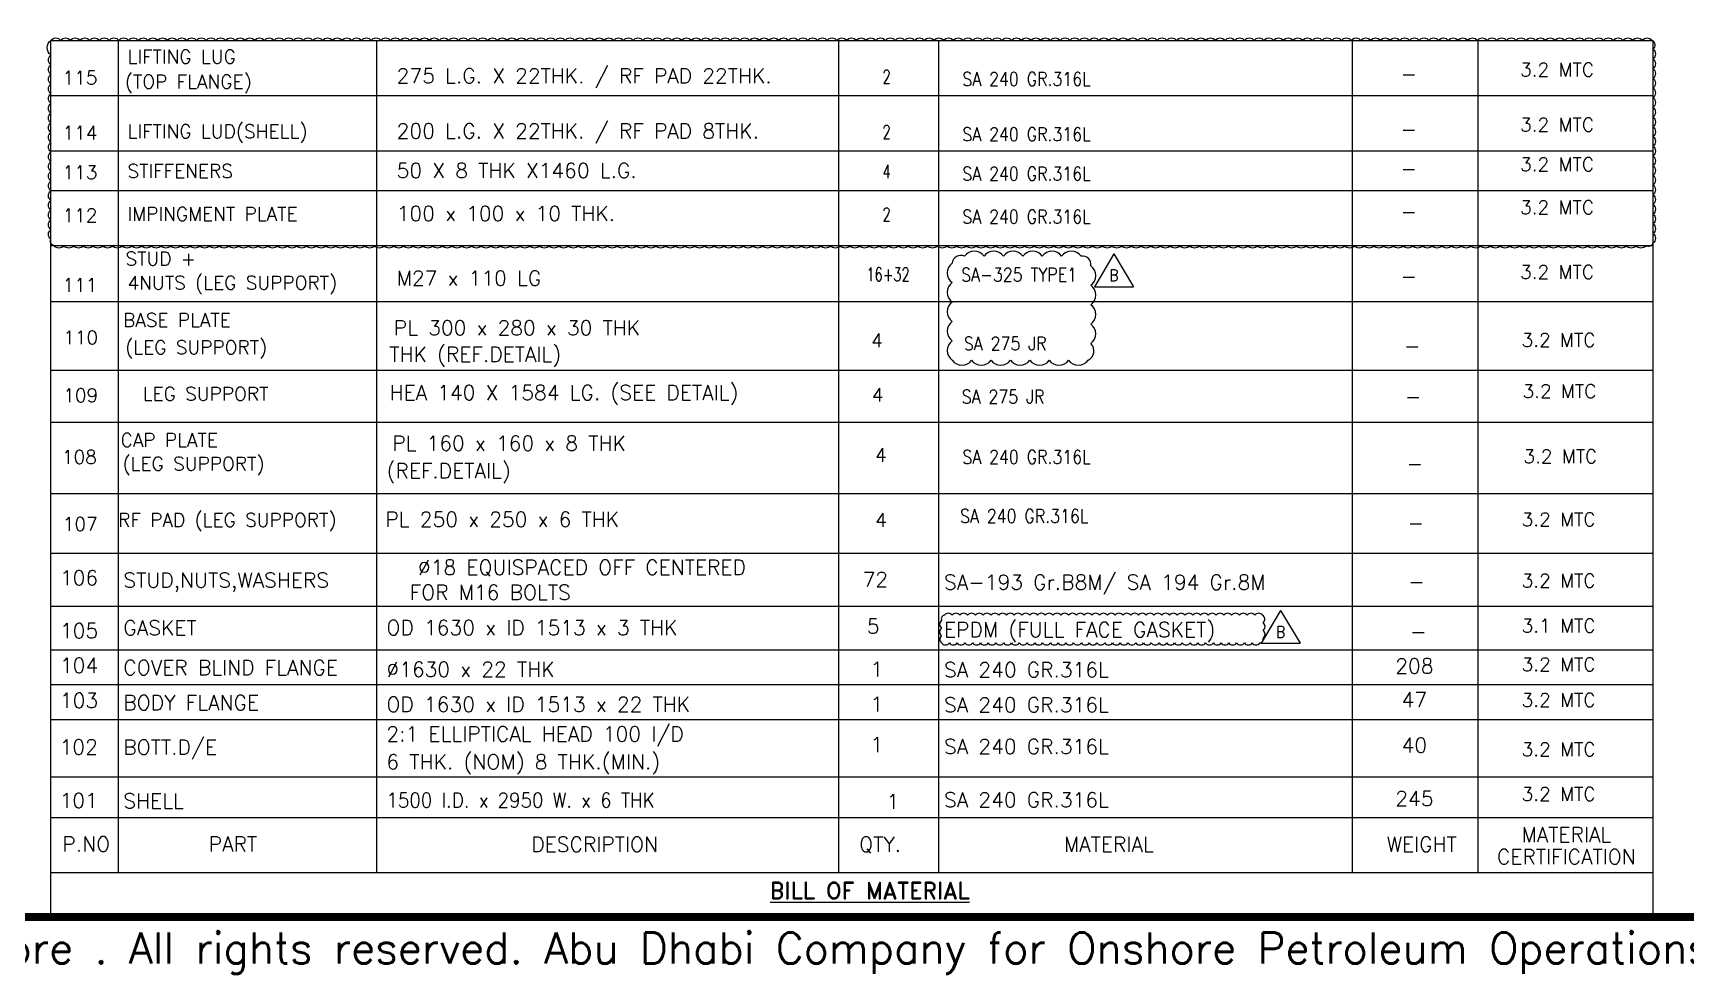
# Model space of a CAD drawing. Header units: inches. Extents: x 26960 to 35074, y -20333 to -19295.
# Drawn here: x 27200.8 to 27413.7, y -19881.6 to -19760.4 of the extents above; entities that cross this region are included whole.
import ezdxf
from ezdxf.enums import TextEntityAlignment as Align

# ---------------------------------------------------------------- set-up
doc = ezdxf.new("R2010")
doc.units = ezdxf.units.IN
doc.header["$LTSCALE"] = 200
doc.header["$MEASUREMENT"] = 0
doc.linetypes.add('DASHED', pattern=[0.75, 0.5, -0.25])
doc.layers.add('B-OBJ', color=7, linetype='Continuous', lineweight=13)
doc.layers.add('OBJECT', color=7, linetype='Continuous', lineweight=18)
for name, color, linetype in [('BORDER1', 3, 'Continuous'), ('BORDER2', 7, 'Continuous'), ('DIM', 1, 'Continuous'), ('DIMENSION', 8, 'Continuous'), ('MIS', 7, 'Continuous'), ('PRINCIPAL', 7, 'Continuous'), ('text', 3, 'Continuous')]:
    doc.layers.add(name, color=color, linetype=linetype)
doc.styles.add("ROMAN'S", font='romans.shx')
doc.styles.add('ROMANC', font='ROMANC', dxfattribs={"height": 5})
doc.styles.add('ROMAND', font='romand.shx', dxfattribs={"width": 0.8})
doc.styles.add('ROMANS', font='romans.shx')
doc.styles.add('ROMANT', font='romant.shx')
doc.styles.add('RS', font='ROMANS.shx', dxfattribs={"width": 0.8})
doc.styles.get("Standard").update_dxf_attribs({"font": 'romans.shx'})

# ---------------------------------------------------------------- blocks, each defined once
blk = doc.blocks.new('*U254')
at = {"layer": 'BORDER1', "color": 154, "true_color": 0x1859a9, "const_width": 1}
blk.add_lwpolyline([(0, 564), (796, 564), (796, 0), (0, 0)], close=True, dxfattribs=at)
at = {"layer": 'BORDER2', "color": 154, "true_color": 0x1859a9, "style": 'ROMANS'}
blk.add_text('2017 ADNOC Onshore . All rights reserved. Abu Dhabi Company for Onshore Petroleum Operations Ltd. Restricted Circulation', height=4, dxfattribs=at).set_placement((328, -2), align=Align.TOP_CENTER)
at = {"layer": 'BORDER2', "flags": 8}
for tag, height, style, p in [('REV-B', 2.7, 'ROMANS', (662.76, 125.68)), ('REV-A', 2.7, 'ROMANS', (662.76, 118.68)), ('RE-B', 7, 'ROMANT', (745.34, 6.15))]:
    blk.add_attdef(tag, text='', height=height, dxfattribs=dict(at, style=style)).set_placement(p, align=Align.CENTER)
at = {"layer": 'BORDER2', "style": 'ROMANS', "width": 4.59626}
for tag, p, p2 in [('DATE-B', (668.47, 125.68), (681.47, 125.68)), ('DATE-A', (668.47, 118.68), (681.47, 118.68))]:
    blk.add_attdef(tag, text='', height=2.7, dxfattribs=at).set_placement(p, p2, align=Align.FIT)
at = {"layer": 'BORDER2'}
for tag, height, style, p in [('DRN-B', 2.7, 'ROMANS', (689.55, 125.68)), ('CHD-B', 2.7, 'ROMANS', (701.61, 125.68)), ('APD-B', 2.7, 'ROMANS', (713.32, 125.68)), ('DRN-A', 2.7, 'ROMANS', (689.55, 118.68)), ('CHD-A', 2.7, 'ROMANS', (701.61, 118.68)), ('APD-A', 2.7, 'ROMANS', (713.32, 118.68)), ('CONS_CONT_VEND', 3.5, 'ROMANC', (726, 61.94))]:
    blk.add_attdef(tag, text='', height=height, dxfattribs=dict(at, style=style)).set_placement(p, align=Align.CENTER)
at = {"layer": 'BORDER2', "style": 'ROMANS', "width": 0.8}
for tag, p, height in [('1:X', (670.77, 103.49), 3), ('LOC', (709.61, 103.49), 3), ('PROJ_NO', (774.84, 103.49), 3), ('CONS_DRG_NO', (681.74, 53.26), 2.5)]:
    blk.add_attdef(tag, p, '', height=height, dxfattribs=at)
at = {"layer": 'BORDER2', "lineweight": 30, "width": 0.8, "flags": 104}
for tag, p in [('COMMENTS-B', (719.88, 127.5)), ('COMMENTS-A', (719.88, 120.5))]:
    blk.add_attdef(tag, text='', height=2.2, dxfattribs=at).set_placement(p, align=Align.MIDDLE_LEFT)
at = {"layer": 'BORDER2', "style": 'ROMANS', "width": 0.8}
for tag, p in [('PROJECT_TITLE_1', (726, 45.91)), ('PROJECT_TITLE_2', (726, 40.58))]:
    blk.add_attdef(tag, text='', height=3.5, dxfattribs=at).set_placement(p, align=Align.MIDDLE)
at = {"layer": 'BORDER2', "style": 'ROMANT', "width": 0.8}
for tag, p in [('DRG_TITLE_1', (726, 29.73)), ('DRG_TITLE_2', (726, 23.03)), ('DRG_TITLE_3', (726, 16.33))]:
    blk.add_attdef(tag, text='', height=4, dxfattribs=at).set_placement(p, align=Align.CENTER)
at = {"layer": 'BORDER2', "style": 'ROMANT'}
for tag, p in [('AR', (668.95, 6.15)), ('PA', (683.03, 6.15)), ('DC', (697.09, 6.15)), ('TS', (775.94, 6.15))]:
    blk.add_attdef(tag, p, '', height=7, dxfattribs=at)
for tag, p in [('SRNO', (736.79, 6.15)), ('SH', (771.83, 6.2))]:
    blk.add_attdef(tag, text='', height=7, dxfattribs=at).set_placement(p, align=Align.RIGHT)
at = {"layer": 'BORDER2', "style": 'ROMANS', "flags": 2}
blk.add_attdef('TB_VERSION', text='', height=2, dxfattribs=at).set_placement((1, -1), align=Align.TOP_LEFT)
blk = doc.blocks.new('B')
at = {"layer": 'PRINCIPAL', "color": 6}
for p, q in [((932.85, 499.42), (922.75, 482.46)), ((932.85, 499.42), (942.96, 482.46)), ((922.75, 482.46), (942.96, 482.46))]:
    blk.add_line(p, q, dxfattribs=at)
at = {"style": 'RS', "width": 0.85}
blk.add_text('B', height=6, dxfattribs=at).set_placement((930.54, 485.36))

msp = doc.modelspace()

# ---------------------------------------------------------------- linework, layer by layer
at = {"layer": 'B-OBJ', "color": 6}
msp.add_lwpolyline([(27203.1004, -19761.34538, -0.5206), (27204.3504, -19761.34538, -0.5206), (27205.6004, -19761.34538, -0.5206), (27206.8504, -19761.34538, -0.5206), (27208.1004, -19761.34538, -0.5206), (27209.3504, -19761.34538, -0.5206), (27210.6004, -19761.34538, -0.5206), (27211.8504, -19761.34538, -0.5206), (27213.1004, -19761.34538, -0.5206), (27214.3504, -19761.34538, -0.5206), (27215.6004, -19761.34538, -0.5206), (27216.8504, -19761.34538, -0.5206), (27218.1004, -19761.34538, -0.5206), (27219.3504, -19761.34538, -0.5206), (27220.6004, -19761.34538, -0.5206), (27221.8504, -19761.34538, -0.5206), (27223.1004, -19761.34538, -0.5206), (27224.3504, -19761.34538, -0.5206), (27225.6004, -19761.34538, -0.5206), (27226.8504, -19761.34538, -0.5206), (27228.1004, -19761.34538, -0.5206), (27229.3504, -19761.34538, -0.5206), (27230.6004, -19761.34538, -0.5206), (27231.8504, -19761.34538, -0.5206), (27233.1004, -19761.34538, -0.5206), (27234.3504, -19761.34538, -0.5206), (27235.6004, -19761.34538, -0.5206), (27236.8504, -19761.34538, -0.5206), (27238.1004, -19761.34538, -0.5206), (27239.3504, -19761.34538, -0.5206), (27240.6004, -19761.34538, -0.5206), (27241.8504, -19761.34538, -0.5206), (27243.1004, -19761.34538, -0.5206), (27244.3504, -19761.34538, -0.5206), (27245.6004, -19761.34538, -0.5206), (27246.8504, -19761.34538, -0.5206), (27248.1004, -19761.34538, -0.5206), (27249.3504, -19761.34538, -0.5206), (27250.6004, -19761.34538, -0.5206), (27251.8504, -19761.34538, -0.5206), (27253.1004, -19761.34538, -0.5206), (27254.3504, -19761.34538, -0.5206), (27255.6004, -19761.34538, -0.5206), (27256.8504, -19761.34538, -0.5206), (27258.1004, -19761.34538, -0.5206), (27259.3504, -19761.34538, -0.5206), (27260.6004, -19761.34538, -0.5206), (27261.8504, -19761.34538, -0.5206), (27263.1004, -19761.34538, -0.5206), (27264.3504, -19761.34538, -0.5206), (27265.6004, -19761.34538, -0.5206), (27266.8504, -19761.34538, -0.5206), (27268.1004, -19761.34538, -0.5206), (27269.3504, -19761.34538, -0.5206), (27270.6004, -19761.34538, -0.5206), (27271.8504, -19761.34538, -0.5206), (27273.1004, -19761.34538, -0.5206), (27274.3504, -19761.34538, -0.5206), (27275.6004, -19761.34538, -0.5206), (27276.8504, -19761.34538, -0.5206), (27278.1004, -19761.34538, -0.5206), (27279.3504, -19761.34538, -0.5206), (27280.6004, -19761.34538, -0.5206), (27281.8504, -19761.34538, -0.5206), (27283.1004, -19761.34538, -0.5206), (27284.3504, -19761.34538, -0.5206), (27285.6004, -19761.34538, -0.5206), (27286.8504, -19761.34538, -0.5206), (27288.1004, -19761.34538, -0.5206), (27289.3504, -19761.34538, -0.5206), (27290.6004, -19761.34538, -0.5206), (27291.8504, -19761.34538, -0.5206), (27293.1004, -19761.34538, -0.5206), (27294.3504, -19761.34538, -0.5206), (27295.6004, -19761.34538, -0.5206), (27296.8504, -19761.34538, -0.5206), (27298.1004, -19761.34538, -0.5206), (27299.3504, -19761.34538, -0.5206), (27300.6004, -19761.34538, -0.5206), (27301.8504, -19761.34538, -0.5206), (27303.1004, -19761.34538, -0.5206), (27304.3504, -19761.34538, -0.5206), (27305.6004, -19761.34538, -0.5206), (27306.8504, -19761.34538, -0.5206), (27308.1004, -19761.34538, -0.5206), (27309.3504, -19761.34538, -0.5206), (27310.6004, -19761.34538, -0.5206), (27311.8504, -19761.34538, -0.5206), (27313.1004, -19761.34538, -0.5206), (27314.3504, -19761.34538, -0.5206), (27315.6004, -19761.34538, -0.5206), (27316.8504, -19761.34538, -0.5206), (27318.1004, -19761.34538, -0.5206), (27319.3504, -19761.34538, -0.5206), (27320.6004, -19761.34538, -0.5206), (27321.8504, -19761.34538, -0.5206), (27323.1004, -19761.34538, -0.5206), (27324.3504, -19761.34538, -0.5206), (27325.6004, -19761.34538, -0.5206), (27326.8504, -19761.34538, -0.5206), (27328.1004, -19761.34538, -0.5206), (27329.3504, -19761.34538, -0.5206), (27330.6004, -19761.34538, -0.5206), (27331.8504, -19761.34538, -0.5206), (27333.1004, -19761.34538, -0.5206), (27334.3504, -19761.34538, -0.5206), (27335.6004, -19761.34538, -0.5206), (27336.8504, -19761.34538, -0.5206), (27338.1004, -19761.34538, -0.5206), (27339.3504, -19761.34538, -0.5206), (27340.6004, -19761.34538, -0.5206), (27341.8504, -19761.34538, -0.5206), (27343.1004, -19761.34538, -0.5206), (27344.3504, -19761.34538, -0.5206), (27345.6004, -19761.34538, -0.5206), (27346.8504, -19761.34538, -0.5206), (27348.1004, -19761.34538, -0.5206), (27349.3504, -19761.34538, -0.5206), (27350.6004, -19761.34538, -0.5206), (27351.8504, -19761.34538, -0.5206), (27353.1004, -19761.34538, -0.5206), (27354.3504, -19761.34538, -0.5206), (27355.6004, -19761.34538, -0.5206), (27356.8504, -19761.34538, -0.5206), (27358.1004, -19761.34538, -0.5206), (27359.3504, -19761.34538, -0.5206), (27360.6004, -19761.34538, -0.5206), (27361.8504, -19761.34538, -0.5206), (27363.1004, -19761.34538, -0.5206), (27364.3504, -19761.34538, -0.5206), (27365.6004, -19761.34538, -0.5206), (27366.8504, -19761.34538, -0.5206), (27368.1004, -19761.34538, -0.5206), (27369.3504, -19761.34538, -0.5206), (27370.6004, -19761.34538, -0.5206), (27371.8504, -19761.34538, -0.5206), (27373.1004, -19761.34538, -0.5206), (27374.3504, -19761.34538, -0.5206), (27375.6004, -19761.34538, -0.5206), (27376.8504, -19761.34538, -0.5206), (27378.1004, -19761.34538, -0.5206), (27379.3504, -19761.34538, -0.5206), (27380.6004, -19761.34538, -0.5206), (27381.8504, -19761.34538, -0.5206), (27383.1004, -19761.34538, -0.5206), (27384.3504, -19761.34538, -0.5206), (27385.6004, -19761.34538, -0.5206), (27386.8504, -19761.34538, -0.5206), (27388.1004, -19761.34538, -0.5206), (27389.3504, -19761.34538, -0.5206), (27390.6004, -19761.34538, -0.5206), (27391.8504, -19761.34538, -0.5206), (27393.1004, -19761.34538, -0.5206), (27394.3504, -19761.34538, -0.5206), (27395.6004, -19761.34538, -0.5206), (27396.8504, -19761.34538, -0.5206), (27398.1004, -19761.34538, -0.5206), (27399.3504, -19761.34538, -0.5206), (27400.6004, -19761.34538, -0.5206), (27401.8504, -19761.34538, -0.5206), (27403.1004, -19761.34538, -0.5206), (27404.3504, -19761.34538, -0.5206), (27405.6004, -19761.34538, -0.5206), (27406.8504, -19761.34538, -0.5206), (27408.1004, -19761.34538, -0.5206), (27409.3504, -19761.34538, -0.5206), (27409.46961, -19762.47618, -0.5206), (27409.46961, -19763.72618, -0.5206), (27409.46961, -19764.97618, -0.5206), (27409.46961, -19766.22618, -0.5206), (27409.46961, -19767.47618, -0.5206), (27409.46961, -19768.72618, -0.5206), (27409.46961, -19769.97618, -0.5206), (27409.46961, -19771.22618, -0.5206), (27409.46961, -19772.47618, -0.5206), (27409.46961, -19773.72618, -0.5206), (27409.46961, -19774.97618, -0.5206), (27409.46961, -19776.22618, -0.5206), (27409.46961, -19777.47618, -0.5206), (27409.46961, -19778.72618, -0.5206), (27409.46961, -19779.97618, -0.5206), (27409.46961, -19781.22618, -0.5206), (27409.46961, -19782.47618, -0.5206), (27409.46961, -19783.72618, -0.5206), (27409.46961, -19784.97618, -0.5206), (27409.46961, -19786.22618, -0.5206), (27409.46961, -19787.47618, -0.5206), (27408.52931, -19787.78588, -0.5206), (27407.27931, -19787.78588, -0.5206), (27406.02931, -19787.78588, -0.5206), (27404.77931, -19787.78588, -0.5206), (27403.52931, -19787.78588, -0.5206), (27402.27931, -19787.78588, -0.5206), (27401.02931, -19787.78588, -0.5206), (27399.77931, -19787.78588, -0.5206), (27398.52931, -19787.78588, -0.5206), (27397.27931, -19787.78588, -0.5206), (27396.02931, -19787.78588, -0.5206), (27394.77931, -19787.78588, -0.5206), (27393.52931, -19787.78588, -0.5206), (27392.27931, -19787.78588, -0.5206), (27391.02931, -19787.78588, -0.5206), (27389.77931, -19787.78588, -0.5206), (27388.52931, -19787.78588, -0.5206), (27387.27931, -19787.78588, -0.5206), (27386.02931, -19787.78588, -0.5206), (27384.77931, -19787.78588, -0.5206), (27383.52931, -19787.78588, -0.5206), (27382.27931, -19787.78588, -0.5206), (27381.02931, -19787.78588, -0.5206), (27379.77931, -19787.78588, -0.5206), (27378.52931, -19787.78588, -0.5206), (27377.27931, -19787.78588, -0.5206), (27376.02931, -19787.78588, -0.5206), (27374.77931, -19787.78588, -0.5206), (27373.52931, -19787.78588, -0.5206), (27372.27931, -19787.78588, -0.5206), (27371.02931, -19787.78588, -0.5206), (27369.77931, -19787.78588, -0.5206), (27368.52931, -19787.78588, -0.5206), (27367.27931, -19787.78588, -0.5206), (27366.02931, -19787.78588, -0.5206), (27364.77931, -19787.78588, -0.5206), (27363.52931, -19787.78588, -0.5206), (27362.27931, -19787.78588, -0.5206), (27361.02931, -19787.78588, -0.5206), (27359.77931, -19787.78588, -0.5206), (27358.52931, -19787.78588, -0.5206), (27357.27931, -19787.78588, -0.5206), (27356.02931, -19787.78588, -0.5206), (27354.77931, -19787.78588, -0.5206), (27353.52931, -19787.78588, -0.5206), (27352.27931, -19787.78588, -0.5206), (27351.02931, -19787.78588, -0.5206), (27349.77931, -19787.78588, -0.5206), (27348.52931, -19787.78588, -0.5206), (27347.27931, -19787.78588, -0.5206), (27346.02931, -19787.78588, -0.5206), (27344.77931, -19787.78588, -0.5206), (27343.52931, -19787.78588, -0.5206), (27342.27931, -19787.78588, -0.5206), (27341.02931, -19787.78588, -0.5206), (27339.77931, -19787.78588, -0.5206), (27338.52931, -19787.78588, -0.5206), (27337.27931, -19787.78588, -0.5206), (27336.02931, -19787.78588, -0.5206), (27334.77931, -19787.78588, -0.5206), (27333.52931, -19787.78588, -0.5206), (27332.27931, -19787.78588, -0.5206), (27331.02931, -19787.78588, -0.5206), (27329.77931, -19787.78588, -0.5206), (27328.52931, -19787.78588, -0.5206), (27327.27931, -19787.78588, -0.5206), (27326.02931, -19787.78588, -0.5206), (27324.77931, -19787.78588, -0.5206), (27323.52931, -19787.78588, -0.5206), (27322.27931, -19787.78588, -0.5206), (27321.02931, -19787.78588, -0.5206), (27319.77931, -19787.78588, -0.5206), (27318.52931, -19787.78588, -0.5206), (27317.27931, -19787.78588, -0.5206), (27316.02931, -19787.78588, -0.5206), (27314.77931, -19787.78588, -0.5206), (27313.52931, -19787.78588, -0.5206), (27312.27931, -19787.78588, -0.5206), (27311.02931, -19787.78588, -0.5206), (27309.77931, -19787.78588, -0.5206), (27308.52931, -19787.78588, -0.5206), (27307.27931, -19787.78588, -0.5206), (27306.02931, -19787.78588, -0.5206), (27304.77931, -19787.78588, -0.5206), (27303.52931, -19787.78588, -0.5206), (27302.27931, -19787.78588, -0.5206), (27301.02931, -19787.78588, -0.5206), (27299.77931, -19787.78588, -0.5206), (27298.52931, -19787.78588, -0.5206), (27297.27931, -19787.78588, -0.5206), (27296.02931, -19787.78588, -0.5206), (27294.77931, -19787.78588, -0.5206), (27293.52931, -19787.78588, -0.5206), (27292.27931, -19787.78588, -0.5206), (27291.02931, -19787.78588, -0.5206), (27289.77931, -19787.78588, -0.5206), (27288.52931, -19787.78588, -0.5206), (27287.27931, -19787.78588, -0.5206), (27286.02931, -19787.78588, -0.5206), (27284.77931, -19787.78588, -0.5206), (27283.52931, -19787.78588, -0.5206), (27282.27931, -19787.78588, -0.5206), (27281.02931, -19787.78588, -0.5206), (27279.77931, -19787.78588, -0.5206), (27278.52931, -19787.78588, -0.5206), (27277.27931, -19787.78588, -0.5206), (27276.02931, -19787.78588, -0.5206), (27274.77931, -19787.78588, -0.5206), (27273.52931, -19787.78588, -0.5206), (27272.27931, -19787.78588, -0.5206), (27271.02931, -19787.78588, -0.5206), (27269.77931, -19787.78588, -0.5206), (27268.52931, -19787.78588, -0.5206), (27267.27931, -19787.78588, -0.5206), (27266.02931, -19787.78588, -0.5206), (27264.77931, -19787.78588, -0.5206), (27263.52931, -19787.78588, -0.5206), (27262.27931, -19787.78588, -0.5206), (27261.02931, -19787.78588, -0.5206), (27259.77931, -19787.78588, -0.5206), (27258.52931, -19787.78588, -0.5206), (27257.27931, -19787.78588, -0.5206), (27256.02931, -19787.78588, -0.5206), (27254.77931, -19787.78588, -0.5206), (27253.52931, -19787.78588, -0.5206), (27252.27931, -19787.78588, -0.5206), (27251.02931, -19787.78588, -0.5206), (27249.77931, -19787.78588, -0.5206), (27248.52931, -19787.78588, -0.5206), (27247.27931, -19787.78588, -0.5206), (27246.02931, -19787.78588, -0.5206), (27244.77931, -19787.78588, -0.5206), (27243.52931, -19787.78588, -0.5206), (27242.27931, -19787.78588, -0.5206), (27241.02931, -19787.78588, -0.5206), (27239.77931, -19787.78588, -0.5206), (27238.52931, -19787.78588, -0.5206), (27237.27931, -19787.78588, -0.5206), (27236.02931, -19787.78588, -0.5206), (27234.77931, -19787.78588, -0.5206), (27233.52931, -19787.78588, -0.5206), (27232.27931, -19787.78588, -0.5206), (27231.02931, -19787.78588, -0.5206), (27229.77931, -19787.78588, -0.5206), (27228.52931, -19787.78588, -0.5206), (27227.27931, -19787.78588, -0.5206), (27226.02931, -19787.78588, -0.5206), (27224.77931, -19787.78588, -0.5206), (27223.52931, -19787.78588, -0.5206), (27222.27931, -19787.78588, -0.5206), (27221.02931, -19787.78588, -0.5206), (27219.77931, -19787.78588, -0.5206), (27218.52931, -19787.78588, -0.5206), (27217.27931, -19787.78588, -0.5206), (27216.02931, -19787.78588, -0.5206), (27214.77931, -19787.78588, -0.5206), (27213.52931, -19787.78588, -0.5206), (27212.27931, -19787.78588, -0.5206), (27211.02931, -19787.78588, -0.5206), (27209.77931, -19787.78588, -0.5206), (27208.52931, -19787.78588, -0.5206), (27207.27931, -19787.78588, -0.5206), (27206.02931, -19787.78588, -0.5206), (27204.77931, -19787.78588, -0.5206), (27203.52931, -19787.78588, -0.5206), (27203.1004, -19786.96478, -0.5206), (27203.1004, -19785.71478, -0.5206), (27203.1004, -19784.46478, -0.5206), (27203.1004, -19783.21478, -0.5206), (27203.1004, -19781.96478, -0.5206), (27203.1004, -19780.71478, -0.5206), (27203.1004, -19779.46478, -0.5206), (27203.1004, -19778.21478, -0.5206), (27203.1004, -19776.96478, -0.5206), (27203.1004, -19775.71478, -0.5206), (27203.1004, -19774.46478, -0.5206), (27203.1004, -19773.21478, -0.5206), (27203.1004, -19771.96478, -0.5206), (27203.1004, -19770.71478, -0.5206), (27203.1004, -19769.46478, -0.5206), (27203.1004, -19768.21478, -0.5206), (27203.1004, -19766.96478, -0.5206), (27203.1004, -19765.71478, -0.5206), (27203.1004, -19764.46478, -0.5206), (27203.1004, -19763.21478, -0.5206)], format="xyb", close=True, dxfattribs=at)
at = {"layer": 'B-OBJ', "color": 6, "elevation": -0.13559}
for points in [[(27319.20142, -19802.54801, 0.52056705), (27321.70142, -19802.54801, 0.52056705), (27324.20142, -19802.54801, 0.52056705), (27326.70142, -19802.54801, 0.52056705), (27329.20142, -19802.54801, 0.52056705), (27331.70142, -19802.54801, 0.52056705), (27334.20142, -19802.54801, 0.52056705), (27336.70142, -19802.54801, 0.52056705), (27337.0516, -19800.3982, 0.52056705), (27337.0516, -19797.8982, 0.52056705), (27337.0516, -19795.3982, 0.52056705), (27337.0516, -19792.8982, 0.52056705), (27337.0516, -19790.3982, 0.52056705), (27335.79898, -19789.15082, 0.52056705), (27333.29898, -19789.15082, 0.52056705), (27330.79898, -19789.15082, 0.52056705), (27328.29898, -19789.15082, 0.52056705), (27325.79898, -19789.15082, 0.52056705), (27323.29898, -19789.15082, 0.52056705), (27320.79898, -19789.15082, 0.52056705), (27319.20142, -19790.05326, 0.52056705), (27319.20142, -19792.55326, 0.52056705), (27319.20142, -19795.05326, 0.52056705), (27319.20142, -19797.55326, 0.52056705), (27319.20142, -19800.05326, 0.52056705)], [(27317.84157, -19838.96346, 0.52056705), (27318.84157, -19838.96346, 0.52056705), (27319.84157, -19838.96346, 0.52056705), (27320.84157, -19838.96346, 0.52056705), (27321.84157, -19838.96346, 0.52056705), (27322.84157, -19838.96346, 0.52056705), (27323.84157, -19838.96346, 0.52056705), (27324.84157, -19838.96346, 0.52056705), (27325.84157, -19838.96346, 0.52056705), (27326.84157, -19838.96346, 0.52056705), (27327.84157, -19838.96346, 0.52056705), (27328.84157, -19838.96346, 0.52056705), (27329.84157, -19838.96346, 0.52056705), (27330.84157, -19838.96346, 0.52056705), (27331.84157, -19838.96346, 0.52056705), (27332.84157, -19838.96346, 0.52056705), (27333.84157, -19838.96346, 0.52056705), (27334.84157, -19838.96346, 0.52056705), (27335.84157, -19838.96346, 0.52056705), (27336.84157, -19838.96346, 0.52056705), (27337.84157, -19838.96346, 0.52056705), (27338.84157, -19838.96346, 0.52056705), (27339.84157, -19838.96346, 0.52056705), (27340.84157, -19838.96346, 0.52056705), (27341.84157, -19838.96346, 0.52056705), (27342.84157, -19838.96346, 0.52056705), (27343.84157, -19838.96346, 0.52056705), (27344.84157, -19838.96346, 0.52056705), (27345.84157, -19838.96346, 0.52056705), (27346.84157, -19838.96346, 0.52056705), (27347.84157, -19838.96346, 0.52056705), (27348.84157, -19838.96346, 0.52056705), (27349.84157, -19838.96346, 0.52056705), (27350.84157, -19838.96346, 0.52056705), (27351.84157, -19838.96346, 0.52056705), (27352.84157, -19838.96346, 0.52056705), (27353.84157, -19838.96346, 0.52056705), (27354.84157, -19838.96346, 0.52056705), (27355.84157, -19838.96346, 0.52056705), (27356.84157, -19838.96346, 0.52056705), (27357.84157, -19838.96346, 0.52056705), (27358.84157, -19838.96346, 0.52056705), (27359.23842, -19838.36031, 0.52056705), (27359.23842, -19837.36031, 0.52056705), (27359.23842, -19836.36031, 0.52056705), (27359.19055, -19835.40817, 0.52056705), (27358.19055, -19835.40817, 0.52056705), (27357.19055, -19835.40817, 0.52056705), (27356.19055, -19835.40817, 0.52056705), (27355.19055, -19835.40817, 0.52056705), (27354.19055, -19835.40817, 0.52056705), (27353.19055, -19835.40817, 0.52056705), (27352.19055, -19835.40817, 0.52056705), (27351.19055, -19835.40817, 0.52056705), (27350.19055, -19835.40817, 0.52056705), (27349.19055, -19835.40817, 0.52056705), (27348.19055, -19835.40817, 0.52056705), (27347.19055, -19835.40817, 0.52056705), (27346.19055, -19835.40817, 0.52056705), (27345.19055, -19835.40817, 0.52056705), (27344.19055, -19835.40817, 0.52056705), (27343.19055, -19835.40817, 0.52056705), (27342.19055, -19835.40817, 0.52056705), (27341.19055, -19835.40817, 0.52056705), (27340.19055, -19835.40817, 0.52056705), (27339.19055, -19835.40817, 0.52056705), (27338.19055, -19835.40817, 0.52056705), (27337.19055, -19835.40817, 0.52056705), (27336.19055, -19835.40817, 0.52056705), (27335.19055, -19835.40817, 0.52056705), (27334.19055, -19835.40817, 0.52056705), (27333.19055, -19835.40817, 0.52056705), (27332.19055, -19835.40817, 0.52056705), (27331.19055, -19835.40817, 0.52056705), (27330.19055, -19835.40817, 0.52056705), (27329.19055, -19835.40817, 0.52056705), (27328.19055, -19835.40817, 0.52056705), (27327.19055, -19835.40817, 0.52056705), (27326.19055, -19835.40817, 0.52056705), (27325.19055, -19835.40817, 0.52056705), (27324.19055, -19835.40817, 0.52056705), (27323.19055, -19835.40817, 0.52056705), (27322.19055, -19835.40817, 0.52056705), (27321.19055, -19835.40817, 0.52056705), (27320.19055, -19835.40817, 0.52056705), (27319.19055, -19835.40817, 0.52056705), (27318.19055, -19835.40817, 0.52056705), (27317.84157, -19836.05919, 0.52056705), (27317.84157, -19837.05919, 0.52056705), (27317.84157, -19838.05919, 0.52056705)]]:
    msp.add_lwpolyline(points, format="xyb", close=True, dxfattribs=at)
at = {"layer": 'DIM', "color": 252, "lineweight": 15}
for p, q in [((27203.1004, -19768.45888, -0.35777), (27409.46961, -19768.45888, -0.53866)), ((27203.1004, -19780.67238, -0.30478), (27409.46961, -19780.67238, -0.48567)), ((27203.1004, -19787.78588, -0.26839), (27409.46961, -19787.78588, -0.44928)), ((27203.1004, -19794.96241, -0.26839), (27409.46961, -19794.96241, -0.44928)), ((27203.09881, -19803.82343, -0.08957), (27409.46641, -19803.82343, -0.27046)), ((27203.09561, -19810.51037, -0.08958), (27409.46641, -19810.51037, -0.27046)), ((27203.09401, -19819.72058, -0.08959), (27409.46641, -19819.72058, -0.27046)), ((27203.0924, -19827.42182, -0.08958), (27409.46641, -19827.42182, -0.27046)), ((27203.09881, -19834.23549, -0.0896), (27409.46641, -19834.23549, -0.27049)), ((27203.09721, -19839.88024, -0.0896), (27409.46641, -19839.88024, -0.27049)), ((27203.09561, -19844.3433, -0.08961), (27409.46641, -19844.3433, -0.27049)), ((27203.09401, -19848.85705, -0.08962), (27409.46641, -19848.85705, -0.27049)), ((27203.0924, -19856.21712, -0.08961), (27409.46641, -19856.21712, -0.27049))]:
    msp.add_line(p, q, dxfattribs=at)
at = {"layer": 'DIM', "color": 252, "lineweight": 15, "extrusion": (0.000876613, -2.98978e-17, 1)}
msp.add_line((27203.1004, -19775.57238, -0.08956), (27409.46641, -19775.57238, -0.27046), dxfattribs=at)
at = {"layer": 'MIS', "color": 1, "linetype": 'Continuous', "lineweight": 15}
for p, q in [((27203.1004, -19874.28619), (27203.1004, -19761.34538, -0.3677)), ((27203.1004, -19761.34538, -0.39415), (27409.46961, -19761.34538, -0.57504)), ((27211.7663, -19761.34538, -0.40497), (27211.7663, -19868.56696)), ((27245.04831, -19761.34538, -0.40497), (27245.04831, -19868.56696)), ((27304.54496, -19761.34538, -0.48307), (27304.54496, -19868.56696, -0.0781)), ((27317.43871, -19761.34538, -1.37984), (27317.43871, -19868.56696, -0.97487)), ((27370.70529, -19761.34538, 0.3913), (27370.70529, -19868.56696, 0.79627)), ((27386.93001, -19761.34538, -0.54056), (27386.93001, -19868.56696, -0.13559)), ((27409.46641, -19761.34538, -0.50328), (27409.46641, -19874.2862, -0.13559)), ((27203.0908, -19861.44471, -0.08961), (27409.46641, -19861.44471, -0.27049)), ((27203.08885, -19868.56696, 0.0453), (27409.46641, -19868.56696, -0.13559)), ((27203.08885, -19868.56696, 0.0453), (27409.46641, -19868.56696, -0.13559))]:
    msp.add_line(p, q, dxfattribs=at)
at = {"layer": 'OBJECT', "color": 252, "lineweight": 15}
msp.add_line((27224.09045, -19874.24495, -13.55531), (27398.75528, -19874.28619), dxfattribs=at)

# ---------------------------------------------------------------- block references
at = {"layer": 'BORDER1', "lineweight": 9}
msp.add_blockref('*U254', (26990.4983, -19874.28619), dxfattribs=at)
at = {"layer": 'DIMENSION', "color": 6, "linetype": 'DASHED', "xscale": 0.25, "yscale": 0.25, "zscale": 0.25}
for p in [(27106.82395, -19913.69431, -0.13559), (27128.29724, -19959.63736, -0.13559)]:
    msp.add_blockref('B', p, dxfattribs=at)

# ---------------------------------------------------------------- texts
at = {"color": 3, "linetype": 'DASHED', "style": "ROMAN'S"}
for s, p in [('LIFTING LUG', (27212.9719, -19764.32304, -0.05299)), ('115', (27204.60131, -19767.00828, 4.19922)), ('(TOP FLANGE)', (27212.62136, -19767.54734, -0.05299)), ('114', (27204.60149, -19774.12178, 4.46741)), ('LIFTING LUD(SHELL)', (27212.97209, -19773.93758, 0.2152)), ('113', (27204.60131, -19779.22178, 4.25221)), ('STIFFENERS', (27212.9719, -19779.03758)), ('112', (27204.60131, -19784.75418, 4.25221)), ('IMPINGMENT PLATE', (27212.9719, -19784.56998)), ('STUD + ', (27212.7053, -19790.34789)), ('111', (27204.60131, -19793.73819, 4.25221)), ('4NUTS (LEG SUPPORT)', (27212.9719, -19793.44896)), ('BASE PLATE ', (27212.39787, -19798.25309, 6.61405)), ('110', (27204.68576, -19800.49571, 2.54814)), ('(LEG SUPPORT)', (27212.66236, -19801.75623, 6.61405)), ('4', (27308.7569, -19800.87771, 6.61405)), ('109', (27204.68576, -19807.94518, 2.54814)), ('LEG SUPPORT', (27214.92258, -19807.75444, 6.55085)), ('4', (27308.84366, -19807.88554, 6.55085)), ('CAP PLATE ', (27212.07871, -19813.71764, 7.09136)), ('108', (27204.51896, -19815.88231, 2.54814)), ('(LEG SUPPORT)', (27212.3197, -19816.77013, 7.09136)), ('4', (27309.26417, -19815.6309, 7.09136)), ('RF PAD (LEG SUPPORT)', (27211.7663, -19823.99344, -0.17189)), ('4', (27309.28327, -19824.00308, 5.51816)), ('107', (27204.62453, -19824.53136, 2.54814))]:
    msp.add_text(s, height=1.75, dxfattribs=at).set_placement(p)
for s, p in [('3.2 MTC', (27397.10968, -19765.10129, 4.79802)), ('3.2 MTC', (27397.10986, -19772.21479, 5.06621)), ('3.2 MTC', (27397.10968, -19777.31479, 4.85101)), ('3.2 MTC', (27397.10968, -19782.84719, 4.85101)), ('3.2 MTC', (27397.10968, -19791.18661, 4.85101)), ('3.2 MTC', (27397.30462, -19799.93043, 6.61405)), ('3.2 MTC', (27397.42822, -19806.53431, 6.55085)), ('3.2 MTC', (27397.53591, -19814.94097, 7.09136)), ('3.2 MTC', (27397.31183, -19823.06659, 4.09389)), ('3.2 MTC', (27397.31183, -19830.94251, 4.09389)), ('3.1 MTC', (27397.31183, -19836.74941, 4.09389)), ('3.2 MTC', (27397.31183, -19841.74611, 4.09389)), ('3.2 MTC', (27397.31183, -19846.33761, 4.09389)), ('3.2 MTC', (27397.31183, -19852.68471, 4.09389)), ('3.2 MTC', (27397.31183, -19858.43323, 4.09389))]:
    msp.add_text(s, height=1.75, dxfattribs=at).set_placement(p, align=Align.MIDDLE)
for s, width, p in [('2', 0.7, (27310.22766, -19766.90148, 2.08348)), ('SA 240 GR.316L', 0.85, (27320.50913, -19767.19136, 7.03837)), ('2', 0.7, (27310.22785, -19774.01498, 2.35167)), ('SA 240 GR.316L', 0.85, (27320.50931, -19774.30486, 7.30656)), ('4', 0.7, (27310.22766, -19779.11498, 2.13647)), ('SA 240 GR.316L', 0.85, (27320.50913, -19779.40486, 7.09136)), ('2', 0.7, (27310.22766, -19784.64738, 2.13647)), ('SA 240 GR.316L', 0.85, (27320.50913, -19784.93726, 7.09136)), ('16+32', 0.7, (27308.1494, -19792.37155, 2.13647)), ('SA-325 TYPE1 ', 0.85, (27320.3644, -19792.39651, 4.21258)), ('SA 275 JR', 0.85, (27320.70752, -19801.27079, 6.61405)), ('SA 275 JR', 0.85, (27320.43306, -19808.11432, 6.55085)), ('SA 240 GR.316L', 0.85, (27320.50913, -19815.87766, 7.09136)), ('SA 240 GR.316L', 0.85, (27320.21568, -19823.5044, 5.51816))]:
    msp.add_text(s, height=1.75, dxfattribs=dict(at, width=width)).set_placement(p)
at = {"layer": 'OBJECT', "color": 3, "lineweight": 15, "style": 'RS'}
for s, height, p in [('275 L.G. X 22THK. / RF PAD 22THK.', 1.9134299, (27247.64533, -19766.85722, -0.05299)), ('200 L.G. X 22THK. / RF PAD 8THK.', 1.9134299, (27247.64552, -19773.97072, 0.2152)), ('50 X 8 THK X1460 L.G.', 1.9134299, (27247.64533, -19779.07072)), ('100 x 100 x 10 THK.', 1.9134299, (27247.64533, -19784.60312)), ('M27 x 110 LG', 1.9134299, (27247.64533, -19792.94254)), ('PL 300 x 280 x 30 THK', 1.9134299, (27247.26846, -19799.34046, 6.61405)), ('THK (REF.DETAIL)', 1.9134299, (27246.68948, -19802.74773, 6.61405)), ('HEA 140 X 1584 LG. (SEE DETAIL)', 1.9134299, (27246.71936, -19807.6754, 6.55085)), ('PL 160 x 160 x 8 THK', 1.9134299, (27247.06848, -19814.20637, 7.09136)), ('(REF.DETAIL)', 1.9134299, (27246.33857, -19817.74428, 7.09136)), ('PL 250 x 250 x 6 THK ', 1.9134299, (27246.18935, -19824.01079, 6.97365)), ('106', 1.91343, (27204.27248, -19831.54911, -0.09837)), ('STUD,NUTS,WASHERS', 1.9134299, (27212.43849, -19831.83692, -0.09837)), ('72', 1.91343, (27307.65443, -19831.76168, -2.02921)), ('SA-193 Gr.B8M/ SA 194 Gr.8M', 1.9134299, (27318.14565, -19832.11287, -1.07324)), ('105', 1.91343, (27204.27248, -19838.35786, -0.09837)), ('GASKET', 1.91343, (27212.43849, -19837.97541, -0.09837)), ('OD 1630 x ID 1513 x 3 THK', 1.9134299, (27246.32376, -19837.95805, -0.09837)), ('5', 1.91343, (27308.20019, -19837.77451, -1.07324)), ('EPDM (FULL FACE GASKET)', 1.9134299, (27318.14565, -19838.21892, -1.07324)), ('104', 1.91343, (27204.27248, -19842.82092, -0.09837)), ('COVER BLIND FLANGE', 1.9134299, (27212.43849, -19843.10873, -0.09837)), ('%%C1630 x 22 THK', 1.9134299, (27246.32376, -19843.33137, -0.09837)), ('1', 1.91343, (27308.67719, -19843.31095, -1.07324)), ('SA 240 GR.316L', 1.9134299, (27318.14565, -19843.38467, -1.07324)), ('103', 1.91343, (27204.27078, -19847.33467, -0.41808)), ('BODY FLANGE', 1.9134299, (27212.43679, -19847.62248, -0.41808)), ('OD 1630 x ID 1513 x 22 THK', 1.9134299, (27246.32206, -19847.84512, -0.41808)), ('1', 1.91343, (27308.67549, -19847.8247, -1.39295)), ('SA 240 GR.316L', 1.9134299, (27318.14395, -19847.89842, -1.39295)), ('2:1 ELLIPTICAL HEAD 100 I/D', 1.9134299, (27246.32206, -19851.65753, -0.13491)), ('102', 1.91343, (27204.23078, -19853.33485, -0.13491)), ('BOTT.D/E', 1.91343, (27212.43679, -19853.36139, -0.13491)), ('1', 1.91343, (27308.67549, -19853.02488, -1.10977)), ('SA 240 GR.316L', 1.9134299, (27318.14395, -19853.26843, -1.10977)), ('6 THK. (NOM) 8 THK.(MIN.)', 1.9134299, (27246.32206, -19855.25719, -0.13491)), ('101', 1.91343, (27204.23078, -19860.23453, -0.13491)), ('SHELL', 1.91343, (27212.43679, -19860.28552, -0.13491)), ('1', 1.91343, (27310.75375, -19860.36467, -1.10977)), ('SA 240 GR.316L', 1.9134299, (27318.14395, -19860.14073, -1.10977)), ('DESCRIPTION', 1.9134299, (27264.98458, -19865.87625))]:
    msp.add_text(s, height=height, dxfattribs=at).set_placement(p)
for s, height, p in [('-', 1.91343, (27378.02522, -19765.64585, -0.41539)), ('-', 1.91343, (27378.02541, -19772.75935, -0.1472)), ('-', 1.91343, (27378.02522, -19777.85935, -0.3624)), ('-', 1.91343, (27378.02522, -19783.39175, -0.3624)), ('-', 1.91343, (27378.02522, -19791.73117, -0.3624)), ('-', 1.91343, (27378.43687, -19800.6705, -0.3624)), ('-', 1.91343, (27378.57923, -19807.21348, -0.3624)), ('-', 1.91343, (27378.80436, -19815.83804, -0.3624)), ('-', 1.91343, (27378.91704, -19823.50239, -0.3624)), ('-', 1.91343, (27379.01801, -19831.07124, -0.3624)), ('-', 1.91343, (27379.24729, -19837.47667, -0.3624)), ('208', 1.91343, (27378.74057, -19841.93972, -0.3624)), ('47', 1.91343, (27378.74057, -19846.28619, -0.3624)), ('40', 1.91343, (27378.74057, -19852.1471, -0.3624)), ('245', 1.91343, (27378.74057, -19859.0194, -0.3624)), ('P.NO', 1.91343, (27207.6603, -19864.88924)), ('PART', 1.91343, (27226.54416, -19864.88924)), ('QTY.', 1.91343, (27309.91756, -19865.00179, -0.97487)), ('MATERIAL', 1.91343, (27339.36762, -19864.91169, -0.97487)), ('WEIGHT', 1.91343, (27379.67987, -19864.91019, -0.22749)), ('MATERIAL', 1.91343, (27398.31642, -19863.67722, -0.13559)), ('CERTIFICATION', 1.9134299, (27398.31642, -19866.51722, -0.13559))]:
    msp.add_text(s, height=height, dxfattribs=at).set_placement(p, align=Align.MIDDLE)
for s, p in [(' %%C18 EQUISPACED OFF CENTERED', (27270.84804, -19830.18757, 0.09166)), ('FOR M16 BOLTS ', (27260.35083, -19833.41551, 0.09166))]:
    msp.add_text(s, height=1.9134299, dxfattribs=at).set_placement(p, align=Align.CENTER)
at = {"layer": 'OBJECT', "color": 3, "lineweight": 15, "style": 'RS', "width": 0.9}
msp.add_text('1500 I.D. x 2950 W. x 6 THK', height=1.9134299, dxfattribs=at).set_placement((27246.32206, -19860.18509, -0.13491))
at = {"layer": 'text', "color": 3, "lineweight": 15, "style": 'ROMAND'}
msp.add_text('%%UBILL OF MATERIAL', height=2.1338813, rotation=0.0001063, dxfattribs=at).set_placement((27308.58059, -19871.94318), align=Align.CENTER)

doc.saveas('drawing.dxf')
